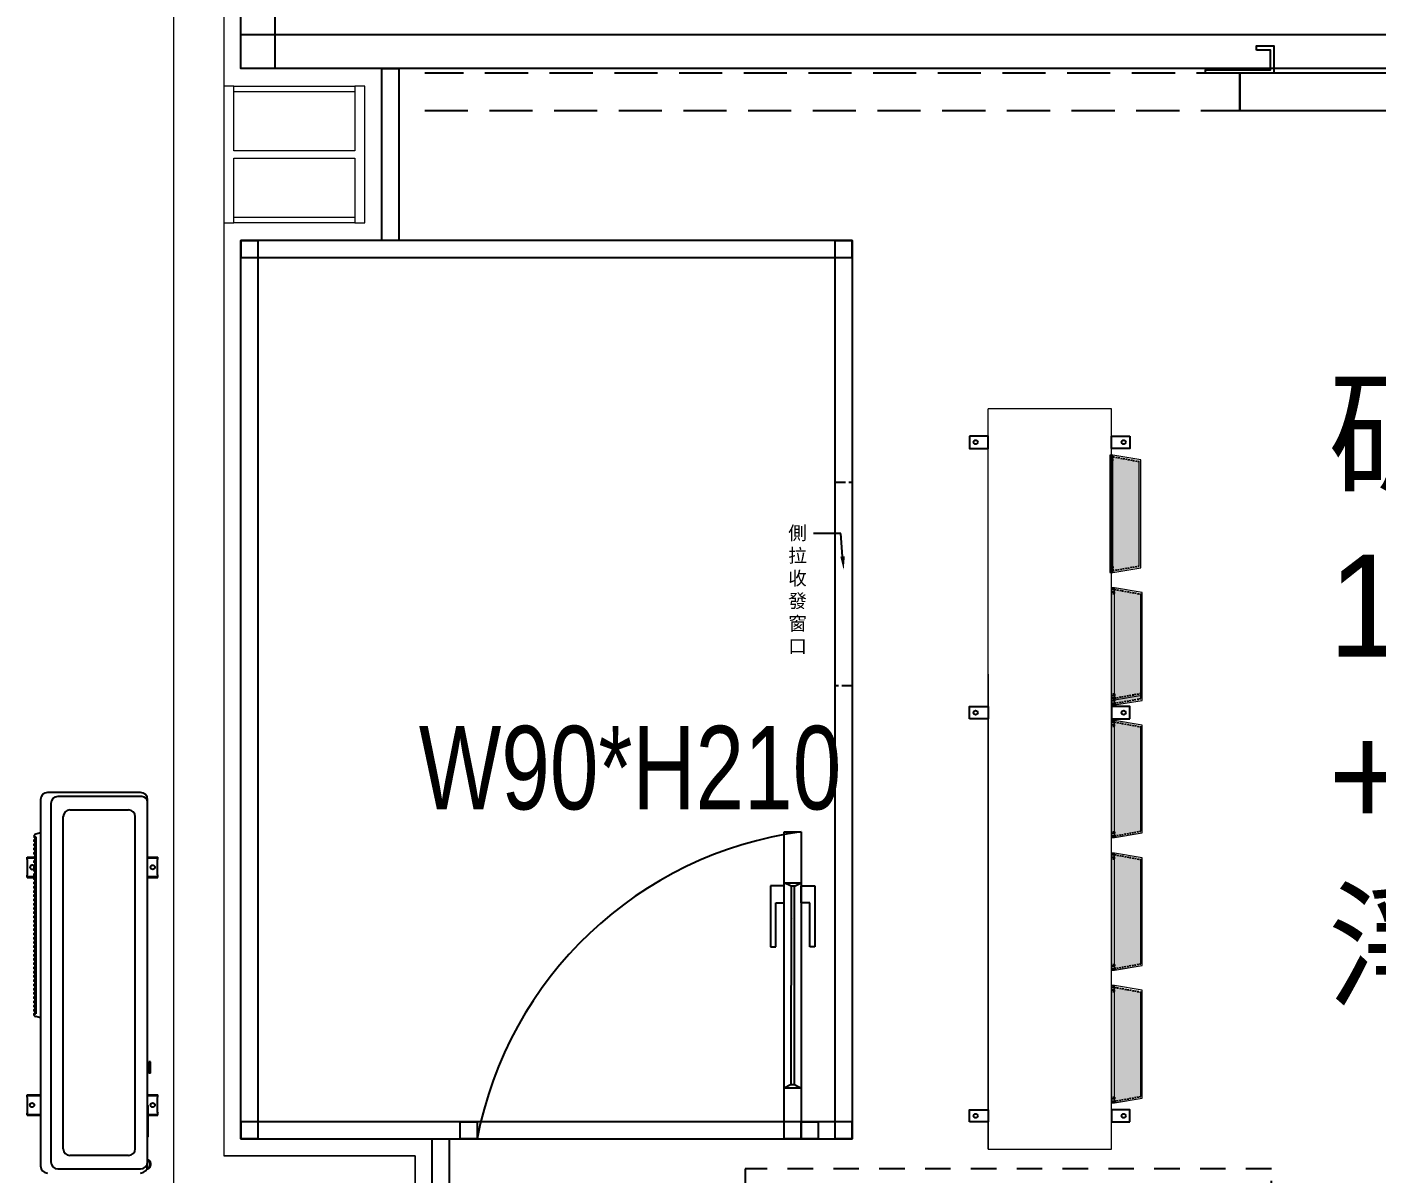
# Model space of a CAD drawing. Header units: millimetres. Extents: x -15161 to 10473752, y -72817 to 33960.
# Drawn here: x -1876.3 to -1478.8, y -37115.8 to -36778.3 of the extents above; entities that cross this region are included whole.
import ezdxf
from ezdxf import colors
from ezdxf.entities.mleader import LeaderData, LeaderLine
from ezdxf.math import Vec2, Vec3

# ---------------------------------------------------------------- set-up
doc = ezdxf.new("R2010")
doc.units = ezdxf.units.MM
for name, pattern in [('1', [4, 3, -1]), ('DASHED', [0.75, 0.5, -0.25]), ('HIDDEN', [9.525, 6.35, -3.175]), ('JIS_02_0.7', [1.35, 0.75, -0.6])]:
    doc.linetypes.add(name, pattern=pattern)
doc.layers.add('1', color=7, linetype='Continuous', lineweight=9)
doc.layers.add('添利-門', color=150, linetype='Continuous', lineweight=25)
doc.layers.add('HIDDEN', color=2, linetype='DASHED')
doc.layers.add('PDF_幾何圖形', color=7, linetype='Continuous')
doc.styles.add('MtXpl_', font='PMingLiU.ttf')
doc.styles.get("Standard").update_dxf_attribs({"font": 'arial.ttf'})

# ---------------------------------------------------------------- blocks, each defined once
blk = doc.blocks.new('建築底圖1140116')
at = {"layer": 'PDF_幾何圖形', "lineweight": 0}
blk.add_line((-1833.16, -22058.93), (-1833.16, -25652.78), dxfattribs=at)
for points in [[(-1833.16, -24779.72), (-1833.16, -24985.07), (-1818.34, -24985.07), (-1818.34, -25389.84), (-1762.03, -25389.84), (-1762.03, -25437.26), (-1762.03, -25389.84), (-1818.34, -25389.84)], [(-1833.16, -24985.07), (-1833.16, -25532.11), (-1768.38, -25532.11), (-1768.38, -25460.13), (-1762.03, -25460.13)]]:
    blk.add_lwpolyline(points, dxfattribs=at)
for points in [[(-1779.81, -25115.05), (-1776.85, -25115.05), (-1776.85, -25074.83), (-1779.81, -25074.83), (-1779.81, -25093.88), (-1815.38, -25093.88), (-1815.38, -25074.83), (-1818.34, -25074.83), (-1818.34, -25115.05), (-1815.38, -25115.05), (-1815.38, -25096), (-1779.81, -25096)], [(-1815.38, -25076.52), (-1815.38, -25074.83), (-1779.81, -25074.83), (-1779.81, -25076.52)], [(-1815.38, -25115.05), (-1815.38, -25113.36), (-1779.81, -25113.36), (-1779.81, -25115.05)]]:
    blk.add_lwpolyline(points, close=True, dxfattribs=at)
blk = doc.blocks.new('機組1140224')
h = blk.add_hatch(color=230)
h.dxf.hatch_style = 1
h.paths.add_polyline_path([(6809.88, -36906.28), (6802.16, -36904.87), (6802.16, -36906.1), (6802.16, -36938.46), (6809.88, -36937.06)])
h = blk.add_hatch(color=230)
h.dxf.hatch_style = 1
h.paths.add_polyline_path([(6810.34, -36945.33), (6802.62, -36943.93), (6802.62, -36945.16), (6802.62, -36977.52), (6810.34, -36976.12)])
h = blk.add_hatch(color=230)
h.dxf.hatch_style = 1
h.paths.add_polyline_path([(6810.34, -36984.39), (6802.62, -36982.99), (6802.62, -36984.22), (6802.62, -37016.58), (6810.34, -37015.18)])
h = blk.add_hatch(color=230)
h.dxf.hatch_style = 1
h.paths.add_polyline_path([(6810.34, -37023.45), (6802.62, -37022.05), (6802.62, -37023.27), (6802.62, -37055.64), (6810.34, -37054.24)])
h = blk.add_hatch(color=230)
h.dxf.hatch_style = 1
h.paths.add_polyline_path([(6810.34, -37062.51), (6802.62, -37061.1), (6802.62, -37062.33), (6802.62, -37094.7), (6810.34, -37093.29)])
h = blk.add_hatch(color=230)
h.dxf.hatch_style = 1
h.paths.add_polyline_path([(6810.34, -37062.51), (6802.62, -37061.1), (6802.62, -37062.33), (6802.62, -37094.7), (6810.34, -37093.29)])
at = {"layer": '1'}
h = blk.add_hatch(color=230, dxfattribs=at)
h.dxf.hatch_style = 1
h.paths.add_polyline_path([(6802.16, -36904.87), (6802.16, -36906.1), (6809.67, -36906.24)])
h = blk.add_hatch(color=230, dxfattribs=at)
h.dxf.hatch_style = 1
h.paths.add_polyline_path([(6802.16, -36938.46), (6802.16, -36937.24), (6809.67, -36937.1)])
h = blk.add_hatch(color=230, dxfattribs=at)
h.dxf.hatch_style = 1
h.paths.add_polyline_path([(6802.16, -36938.46), (6802.16, -36937.24), (6809.67, -36937.1)])
h = blk.add_hatch(color=230, dxfattribs=at)
h.dxf.hatch_style = 1
h.paths.add_polyline_path([(6802.62, -36943.93), (6802.62, -36945.16), (6810.12, -36945.29)])
h = blk.add_hatch(color=230, dxfattribs=at)
h.dxf.hatch_style = 1
h.paths.add_polyline_path([(6802.62, -36975.98), (6802.62, -36974.75), (6810.12, -36974.61)])
h = blk.add_hatch(color=230, dxfattribs=at)
h.dxf.hatch_style = 1
h.paths.add_polyline_path([(6802.62, -36975.98), (6802.62, -36974.75), (6810.12, -36974.61)])
h = blk.add_hatch(color=230, dxfattribs=at)
h.dxf.hatch_style = 1
h.paths.add_polyline_path([(6802.62, -36975.98), (6802.62, -36974.75), (6810.12, -36974.61)])
h = blk.add_hatch(color=230, dxfattribs=at)
h.dxf.hatch_style = 1
h.paths.add_polyline_path([(6802.62, -36975.98), (6802.62, -36974.75), (6810.12, -36974.61)])
h = blk.add_hatch(color=230, dxfattribs=at)
h.dxf.hatch_style = 1
h.paths.add_polyline_path([(6802.62, -36977.52), (6802.62, -36976.29), (6810.12, -36976.16)])
h = blk.add_hatch(color=230, dxfattribs=at)
h.dxf.hatch_style = 1
h.paths.add_polyline_path([(6802.62, -36977.52), (6802.62, -36976.29), (6810.12, -36976.16)])
h = blk.add_hatch(color=230, dxfattribs=at)
h.dxf.hatch_style = 1
h.paths.add_polyline_path([(6802.62, -36982.99), (6802.62, -36984.22), (6810.12, -36984.35)])
h = blk.add_hatch(color=230, dxfattribs=at)
h.dxf.hatch_style = 1
h.paths.add_polyline_path([(6802.62, -37016.58), (6802.62, -37015.35), (6810.12, -37015.22)])
h = blk.add_hatch(color=230, dxfattribs=at)
h.dxf.hatch_style = 1
h.paths.add_polyline_path([(6802.62, -37016.58), (6802.62, -37015.35), (6810.12, -37015.22)])
h = blk.add_hatch(color=230, dxfattribs=at)
h.dxf.hatch_style = 1
h.paths.add_polyline_path([(6802.62, -37022.05), (6802.62, -37023.27), (6810.12, -37023.41)])
h = blk.add_hatch(color=230, dxfattribs=at)
h.dxf.hatch_style = 1
h.paths.add_polyline_path([(6802.62, -37055.64), (6802.62, -37054.41), (6810.12, -37054.27)])
h = blk.add_hatch(color=230, dxfattribs=at)
h.dxf.hatch_style = 1
h.paths.add_polyline_path([(6802.62, -37055.64), (6802.62, -37054.41), (6810.12, -37054.27)])
h = blk.add_hatch(color=230, dxfattribs=at)
h.dxf.hatch_style = 1
h.paths.add_polyline_path([(6802.62, -37061.1), (6802.62, -37062.33), (6810.12, -37062.47)])
h = blk.add_hatch(color=230, dxfattribs=at)
h.dxf.hatch_style = 1
h.paths.add_polyline_path([(6802.62, -37061.1), (6802.62, -37062.33), (6810.12, -37062.47)])
h = blk.add_hatch(color=230, dxfattribs=at)
h.dxf.hatch_style = 1
h.paths.add_polyline_path([(6802.62, -37094.7), (6802.62, -37093.47), (6810.12, -37093.33)])
h = blk.add_hatch(color=230, dxfattribs=at)
h.dxf.hatch_style = 1
h.paths.add_polyline_path([(6802.62, -37094.7), (6802.62, -37093.47), (6810.12, -37093.33)])
h = blk.add_hatch(color=230, dxfattribs=at)
h.dxf.hatch_style = 1
h.paths.add_polyline_path([(6802.62, -37094.7), (6802.62, -37093.47), (6810.12, -37093.33)])
h = blk.add_hatch(color=230, dxfattribs=at)
h.dxf.hatch_style = 1
h.paths.add_polyline_path([(6802.62, -37094.7), (6802.62, -37093.47), (6810.12, -37093.33)])
at = {"color": 230}
for p, q in [((6810.35, -36914.69), (6810.34, -36914.69)), ((6810.35, -36928.65), (6810.34, -36928.65)), ((6810.8, -36953.75), (6810.79, -36953.75)), ((6810.8, -36967.7), (6810.79, -36967.7)), ((6810.8, -36992.81), (6810.79, -36992.81)), ((6486.4, -37005.84), (6486.4, -37113.73)), ((6515.83, -37003.76), (6488.48, -37003.76)), ((6516.23, -37004.96), (6491.48, -37004.96)), ((6517.91, -37113.73), (6517.91, -37005.84)), ((6489.4, -37007.04), (6489.4, -37112.53)), ((6512.31, -37008.92), (6495, -37008.92)), ((6810.8, -37006.76), (6810.79, -37006.76)), ((6493.06, -37108.71), (6493.06, -37010.86)), ((6514.26, -37108.71), (6514.26, -37010.86)), ((6484.9, -37017.74), (6484.45, -37017.76)), ((6484.47, -37016.81), (6485.04, -37016.8)), ((6484.75, -37016.81), (6484.75, -37017.69)), ((6484.9, -37016.81), (6484.9, -37017.74)), ((6484.9, -37017.74), (6484.9, -37017.76)), ((6484.9, -37017.76), (6485.04, -37017.76)), ((6486.4, -37015.59), (6484.97, -37016.02)), ((6485.04, -37016.8), (6485.04, -37068.94)), ((6484.4, -37017.81), (6484.4, -37018.02)), ((6484.4, -37019.06), (6484.4, -37019.27)), ((6484.4, -37020.31), (6484.4, -37020.52)), ((6484.4, -37021.56), (6484.4, -37021.77)), ((6484.9, -37018.09), (6484.45, -37018.07)), ((6484.9, -37018.99), (6484.45, -37019.01)), ((6484.9, -37019.34), (6484.45, -37019.32)), ((6484.9, -37020.24), (6484.45, -37020.26)), ((6484.9, -37020.59), (6484.45, -37020.57)), ((6484.9, -37021.49), (6484.45, -37021.51)), ((6484.75, -37018.13), (6484.75, -37018.95)), ((6484.75, -37019.38), (6484.75, -37020.2)), ((6484.75, -37020.63), (6484.75, -37021.45)), ((6484.9, -37018.06), (6485.04, -37018.06)), ((6484.9, -37018.06), (6484.9, -37018.09)), ((6484.9, -37018.09), (6484.9, -37018.99)), ((6484.9, -37018.99), (6484.9, -37019.01)), ((6484.9, -37019.01), (6485.04, -37019.01)), ((6484.9, -37019.31), (6484.9, -37019.34)), ((6484.9, -37019.31), (6485.04, -37019.31)), ((6484.9, -37019.34), (6484.9, -37020.24)), ((6484.9, -37020.24), (6484.9, -37020.26)), ((6484.9, -37020.26), (6485.04, -37020.26)), ((6484.9, -37020.56), (6484.9, -37020.59)), ((6484.9, -37020.56), (6485.04, -37020.56)), ((6484.9, -37020.59), (6484.9, -37021.49)), ((6484.9, -37021.49), (6484.9, -37021.51)), ((6484.9, -37021.51), (6485.04, -37021.51)), ((6482.4, -37023.39), (6482.4, -37022.77)), ((6482.4, -37022.77), (6484.42, -37022.77)), ((6482.4, -37023), (6484.4, -37023)), ((6482.5, -37023.57), (6482.4, -37023.39)), ((6482.5, -37027.97), (6482.5, -37023.57)), ((6484.4, -37022.81), (6484.4, -37023.02)), ((6484.4, -37024.06), (6484.4, -37024.27)), ((6484.4, -37025.31), (6484.4, -37025.52)), ((6484.9, -37021.84), (6484.45, -37021.82)), ((6484.9, -37022.74), (6484.45, -37022.76)), ((6484.9, -37023.09), (6484.45, -37023.07)), ((6484.9, -37023.99), (6484.45, -37024.01)), ((6484.9, -37024.34), (6484.45, -37024.32)), ((6484.9, -37025.24), (6484.45, -37025.26)), ((6484.9, -37025.59), (6484.45, -37025.57)), ((6484.75, -37021.88), (6484.75, -37022.7)), ((6484.75, -37023.13), (6484.75, -37023.95)), ((6484.75, -37024.38), (6484.75, -37025.2)), ((6484.75, -37025.63), (6484.75, -37026.45)), ((6484.9, -37021.81), (6484.9, -37021.84)), ((6484.9, -37021.81), (6485.04, -37021.81)), ((6484.9, -37021.84), (6484.9, -37022.74)), ((6484.9, -37022.74), (6484.9, -37022.76)), ((6484.9, -37022.76), (6485.04, -37022.76)), ((6484.9, -37023.06), (6484.9, -37023.09)), ((6484.9, -37023.06), (6485.04, -37023.06)), ((6484.9, -37023.09), (6484.9, -37023.99)), ((6484.9, -37023.99), (6484.9, -37024.01)), ((6484.9, -37024.01), (6485.04, -37024.01)), ((6484.9, -37024.31), (6484.9, -37024.34)), ((6484.9, -37024.31), (6485.04, -37024.31)), ((6484.9, -37024.34), (6484.9, -37025.24)), ((6484.9, -37025.24), (6484.9, -37025.27)), ((6484.9, -37025.27), (6485.04, -37025.27)), ((6484.9, -37025.57), (6484.9, -37025.59)), ((6484.9, -37025.57), (6485.04, -37025.57)), ((6484.9, -37025.59), (6484.9, -37026.49)), ((6517.91, -37022.77), (6520.92, -37022.77)), ((6517.91, -37023), (6520.92, -37023)), ((6520.82, -37023.57), (6520.92, -37023.39)), ((6520.82, -37027.97), (6520.82, -37023.57)), ((6520.92, -37023.39), (6520.92, -37022.77)), ((6482.5, -37027.97), (6482.4, -37028.14)), ((6482.4, -37028.77), (6482.4, -37028.14)), ((6482.4, -37028.54), (6484.75, -37028.54)), ((6482.4, -37028.77), (6484.75, -37028.77)), ((6484.4, -37026.56), (6484.4, -37026.77)), ((6484.4, -37027.81), (6484.4, -37028.02)), ((6484.4, -37029.06), (6484.4, -37029.27)), ((6484.9, -37026.49), (6484.45, -37026.51)), ((6484.9, -37026.84), (6484.45, -37026.82)), ((6484.9, -37027.74), (6484.45, -37027.76)), ((6484.9, -37028.09), (6484.45, -37028.07)), ((6484.9, -37028.99), (6484.45, -37029.01)), ((6484.9, -37029.34), (6484.45, -37029.32)), ((6484.75, -37026.88), (6484.75, -37027.7)), ((6484.75, -37028.13), (6484.75, -37028.95)), ((6484.75, -37029.38), (6484.75, -37030.2)), ((6484.9, -37026.49), (6484.9, -37026.52)), ((6484.9, -37026.52), (6485.04, -37026.52)), ((6484.9, -37026.82), (6484.9, -37026.84)), ((6484.9, -37026.82), (6485.04, -37026.82)), ((6484.9, -37026.84), (6484.9, -37027.74)), ((6484.9, -37027.74), (6484.9, -37027.77)), ((6484.9, -37027.77), (6485.04, -37027.77)), ((6484.9, -37028.07), (6484.9, -37028.09)), ((6484.9, -37028.07), (6485.04, -37028.07)), ((6484.9, -37028.09), (6484.9, -37028.99)), ((6484.9, -37028.99), (6484.9, -37029.02)), ((6484.9, -37029.02), (6485.04, -37029.02)), ((6484.9, -37029.32), (6485.04, -37029.32)), ((6484.9, -37029.32), (6484.9, -37029.34)), ((6484.9, -37029.34), (6484.9, -37030.24)), ((6517.91, -37028.54), (6520.92, -37028.54)), ((6517.91, -37028.77), (6520.92, -37028.77)), ((6520.82, -37027.97), (6520.92, -37028.14)), ((6520.92, -37028.77), (6520.92, -37028.14)), ((6484.4, -37030.31), (6484.4, -37030.52)), ((6484.4, -37031.56), (6484.4, -37031.78)), ((6484.4, -37032.81), (6484.4, -37033.03)), ((6484.9, -37030.24), (6484.45, -37030.26)), ((6484.9, -37030.59), (6484.45, -37030.57)), ((6484.9, -37031.49), (6484.45, -37031.51)), ((6484.9, -37031.84), (6484.45, -37031.83)), ((6484.9, -37032.74), (6484.45, -37032.76)), ((6484.9, -37033.09), (6484.45, -37033.08)), ((6484.75, -37030.63), (6484.75, -37031.45)), ((6484.75, -37031.89), (6484.75, -37032.7)), ((6484.75, -37033.14), (6484.75, -37033.95)), ((6484.9, -37030.24), (6484.9, -37030.27)), ((6484.9, -37030.27), (6485.04, -37030.27)), ((6484.9, -37030.57), (6485.04, -37030.57)), ((6484.9, -37030.57), (6484.9, -37030.59)), ((6484.9, -37030.59), (6484.9, -37031.49)), ((6484.9, -37031.49), (6484.9, -37031.52)), ((6484.9, -37031.52), (6485.04, -37031.52)), ((6484.9, -37031.82), (6485.04, -37031.82)), ((6484.9, -37031.82), (6484.9, -37031.84)), ((6484.9, -37031.84), (6484.9, -37032.74)), ((6484.9, -37032.74), (6484.9, -37032.77)), ((6484.9, -37032.77), (6485.04, -37032.77)), ((6484.9, -37033.07), (6485.04, -37033.07)), ((6484.9, -37033.07), (6484.9, -37033.09)), ((6484.9, -37033.09), (6484.9, -37033.99)), ((6810.8, -37031.86), (6810.79, -37031.86)), ((6484.4, -37034.06), (6484.4, -37034.28)), ((6484.4, -37035.31), (6484.4, -37035.53)), ((6484.4, -37036.56), (6484.4, -37036.78)), ((6484.9, -37033.99), (6484.45, -37034.01)), ((6484.9, -37034.34), (6484.45, -37034.33)), ((6484.9, -37035.25), (6484.45, -37035.26)), ((6484.9, -37035.6), (6484.45, -37035.58)), ((6484.9, -37036.5), (6484.45, -37036.51)), ((6484.9, -37036.85), (6484.45, -37036.83)), ((6484.75, -37034.39), (6484.75, -37035.2)), ((6484.75, -37035.64), (6484.75, -37036.45)), ((6484.75, -37036.89), (6484.75, -37037.7)), ((6484.9, -37033.99), (6484.9, -37034.02)), ((6484.9, -37034.02), (6485.04, -37034.02)), ((6484.9, -37034.32), (6484.9, -37034.34)), ((6484.9, -37034.32), (6485.04, -37034.32)), ((6484.9, -37034.34), (6484.9, -37035.25)), ((6484.9, -37035.25), (6484.9, -37035.27)), ((6484.9, -37035.27), (6485.04, -37035.27)), ((6484.9, -37035.57), (6485.04, -37035.57)), ((6484.9, -37035.57), (6484.9, -37035.6)), ((6484.9, -37035.6), (6484.9, -37036.5)), ((6484.9, -37036.5), (6484.9, -37036.52)), ((6484.9, -37036.52), (6485.04, -37036.52)), ((6484.9, -37036.82), (6484.9, -37036.85)), ((6484.9, -37036.82), (6485.04, -37036.82)), ((6484.9, -37036.85), (6484.9, -37037.75)), ((6484.4, -37037.81), (6484.4, -37038.03)), ((6484.4, -37039.06), (6484.4, -37039.28)), ((6484.4, -37040.32), (6484.4, -37040.53)), ((6484.4, -37041.57), (6484.4, -37041.78)), ((6484.9, -37037.75), (6484.45, -37037.76)), ((6484.9, -37038.1), (6484.45, -37038.08)), ((6484.9, -37039), (6484.45, -37039.01)), ((6484.9, -37039.35), (6484.45, -37039.33)), ((6484.9, -37040.25), (6484.45, -37040.27)), ((6484.9, -37040.6), (6484.45, -37040.58)), ((6484.9, -37041.5), (6484.45, -37041.52)), ((6484.75, -37038.14), (6484.75, -37038.95)), ((6484.75, -37039.39), (6484.75, -37040.21)), ((6484.75, -37040.64), (6484.75, -37041.46)), ((6484.9, -37037.75), (6484.9, -37037.77)), ((6484.9, -37037.77), (6485.04, -37037.77)), ((6484.9, -37038.07), (6485.04, -37038.07)), ((6484.9, -37038.07), (6484.9, -37038.1)), ((6484.9, -37038.1), (6484.9, -37039)), ((6484.9, -37039), (6484.9, -37039.02)), ((6484.9, -37039.02), (6485.04, -37039.02)), ((6484.9, -37039.32), (6485.04, -37039.32)), ((6484.9, -37039.32), (6484.9, -37039.35)), ((6484.9, -37039.35), (6484.9, -37040.25)), ((6484.9, -37040.25), (6484.9, -37040.27)), ((6484.9, -37040.27), (6485.04, -37040.27)), ((6484.9, -37040.57), (6485.04, -37040.57)), ((6484.9, -37040.57), (6484.9, -37040.6)), ((6484.9, -37040.6), (6484.9, -37041.5)), ((6484.9, -37041.5), (6484.9, -37041.52)), ((6484.9, -37041.52), (6485.04, -37041.52)), ((6484.4, -37042.82), (6484.4, -37043.03)), ((6484.4, -37044.07), (6484.4, -37044.28)), ((6484.4, -37045.32), (6484.4, -37045.53)), ((6484.9, -37041.85), (6484.45, -37041.83)), ((6484.9, -37042.75), (6484.45, -37042.77)), ((6484.9, -37043.1), (6484.45, -37043.08)), ((6484.9, -37044), (6484.45, -37044.02)), ((6484.9, -37044.35), (6484.45, -37044.33)), ((6484.9, -37045.25), (6484.45, -37045.27)), ((6484.9, -37045.6), (6484.45, -37045.58)), ((6484.75, -37041.89), (6484.75, -37042.71)), ((6484.75, -37043.14), (6484.75, -37043.96)), ((6484.75, -37044.39), (6484.75, -37045.21)), ((6484.9, -37041.82), (6485.04, -37041.82)), ((6484.9, -37041.82), (6484.9, -37041.85)), ((6484.9, -37041.85), (6484.9, -37042.75)), ((6484.9, -37042.75), (6484.9, -37042.77)), ((6484.9, -37042.77), (6485.04, -37042.77)), ((6484.9, -37043.07), (6485.04, -37043.07)), ((6484.9, -37043.07), (6484.9, -37043.1)), ((6484.9, -37043.1), (6484.9, -37044)), ((6484.9, -37044), (6484.9, -37044.02)), ((6484.9, -37044.02), (6485.04, -37044.02)), ((6484.9, -37044.32), (6485.04, -37044.32)), ((6484.9, -37044.32), (6484.9, -37044.35)), ((6484.9, -37044.35), (6484.9, -37045.25)), ((6484.9, -37045.25), (6484.9, -37045.27)), ((6484.9, -37045.27), (6485.04, -37045.27)), ((6484.9, -37045.57), (6485.04, -37045.57)), ((6484.9, -37045.57), (6484.9, -37045.6)), ((6484.9, -37045.6), (6484.9, -37046.5)), ((6484.4, -37046.57), (6484.4, -37046.78)), ((6484.4, -37047.82), (6484.4, -37048.03)), ((6484.4, -37049.07), (6484.4, -37049.28)), ((6484.9, -37046.5), (6484.45, -37046.52)), ((6484.9, -37046.85), (6484.45, -37046.83)), ((6484.9, -37047.75), (6484.45, -37047.77)), ((6484.9, -37048.1), (6484.45, -37048.08)), ((6484.9, -37049), (6484.45, -37049.02)), ((6484.9, -37049.35), (6484.45, -37049.33)), ((6484.75, -37045.64), (6484.75, -37046.46)), ((6484.75, -37046.89), (6484.75, -37047.71)), ((6484.75, -37048.14), (6484.75, -37048.96)), ((6484.75, -37049.39), (6484.75, -37050.21)), ((6484.9, -37046.5), (6484.9, -37046.53)), ((6484.9, -37046.53), (6485.04, -37046.53)), ((6484.9, -37046.83), (6485.04, -37046.83)), ((6484.9, -37046.83), (6484.9, -37046.85)), ((6484.9, -37046.85), (6484.9, -37047.75)), ((6484.9, -37047.75), (6484.9, -37047.78)), ((6484.9, -37047.78), (6485.04, -37047.78)), ((6484.9, -37048.08), (6485.04, -37048.08)), ((6484.9, -37048.08), (6484.9, -37048.1)), ((6484.9, -37048.1), (6484.9, -37049)), ((6484.9, -37049), (6484.9, -37049.03)), ((6484.9, -37049.03), (6485.04, -37049.03)), ((6484.9, -37049.33), (6485.04, -37049.33)), ((6484.9, -37049.33), (6484.9, -37049.35)), ((6484.9, -37049.35), (6484.9, -37050.25)), ((6810.8, -37045.82), (6810.79, -37045.82)), ((6484.4, -37050.32), (6484.4, -37050.53)), ((6484.4, -37051.57), (6484.4, -37051.78)), ((6484.4, -37052.82), (6484.4, -37053.04)), ((6484.9, -37050.25), (6484.45, -37050.27)), ((6484.9, -37050.6), (6484.45, -37050.58)), ((6484.9, -37051.5), (6484.45, -37051.52)), ((6484.9, -37051.85), (6484.45, -37051.83)), ((6484.9, -37052.75), (6484.45, -37052.77)), ((6484.9, -37053.1), (6484.45, -37053.09)), ((6484.75, -37050.64), (6484.75, -37051.46)), ((6484.75, -37051.89), (6484.75, -37052.71)), ((6484.75, -37053.15), (6484.75, -37053.96)), ((6484.9, -37050.25), (6484.9, -37050.28)), ((6484.9, -37050.28), (6485.04, -37050.28)), ((6484.9, -37050.58), (6485.04, -37050.58)), ((6484.9, -37050.58), (6484.9, -37050.6)), ((6484.9, -37050.6), (6484.9, -37051.5)), ((6484.9, -37051.5), (6484.9, -37051.53)), ((6484.9, -37051.53), (6485.04, -37051.53)), ((6484.9, -37051.83), (6485.04, -37051.83)), ((6484.9, -37051.83), (6484.9, -37051.85)), ((6484.9, -37051.85), (6484.9, -37052.75)), ((6484.9, -37052.75), (6484.9, -37052.78)), ((6484.9, -37052.78), (6485.04, -37052.78)), ((6484.9, -37053.08), (6485.04, -37053.08)), ((6484.9, -37053.08), (6484.9, -37053.1)), ((6484.9, -37053.1), (6484.9, -37054)), ((6484.4, -37054.07), (6484.4, -37054.29)), ((6484.4, -37055.32), (6484.4, -37055.54)), ((6484.4, -37056.57), (6484.4, -37056.79)), ((6484.9, -37054), (6484.45, -37054.02)), ((6484.9, -37054.35), (6484.45, -37054.34)), ((6484.9, -37055.25), (6484.45, -37055.27)), ((6484.9, -37055.6), (6484.45, -37055.59)), ((6484.9, -37056.5), (6484.45, -37056.52)), ((6484.9, -37056.86), (6484.45, -37056.84)), ((6484.75, -37054.4), (6484.75, -37055.21)), ((6484.75, -37055.65), (6484.75, -37056.46)), ((6484.75, -37056.9), (6484.75, -37057.71)), ((6484.9, -37054), (6484.9, -37054.03)), ((6484.9, -37054.03), (6485.04, -37054.03)), ((6484.9, -37054.33), (6485.04, -37054.33)), ((6484.9, -37054.33), (6484.9, -37054.35)), ((6484.9, -37054.35), (6484.9, -37055.25)), ((6484.9, -37055.25), (6484.9, -37055.28)), ((6484.9, -37055.28), (6485.04, -37055.28)), ((6484.9, -37055.58), (6485.04, -37055.58)), ((6484.9, -37055.58), (6484.9, -37055.6)), ((6484.9, -37055.6), (6484.9, -37056.5)), ((6484.9, -37056.5), (6484.9, -37056.53)), ((6484.9, -37056.53), (6485.04, -37056.53)), ((6484.9, -37056.83), (6485.04, -37056.83)), ((6484.9, -37056.83), (6484.9, -37056.86)), ((6484.9, -37056.86), (6484.9, -37057.76)), ((6484.4, -37057.82), (6484.4, -37058.04)), ((6484.4, -37059.07), (6484.4, -37059.29)), ((6484.4, -37060.32), (6484.4, -37060.54)), ((6484.9, -37057.76), (6484.45, -37057.77)), ((6484.9, -37058.11), (6484.45, -37058.09)), ((6484.9, -37059.01), (6484.45, -37059.02)), ((6484.9, -37059.36), (6484.45, -37059.34)), ((6484.9, -37060.26), (6484.45, -37060.27)), ((6484.9, -37060.61), (6484.45, -37060.59)), ((6484.75, -37058.15), (6484.75, -37058.96)), ((6484.75, -37059.4), (6484.75, -37060.21)), ((6484.75, -37060.65), (6484.75, -37061.47)), ((6484.9, -37057.76), (6484.9, -37057.78)), ((6484.9, -37057.78), (6485.04, -37057.78)), ((6484.9, -37058.08), (6485.04, -37058.08)), ((6484.9, -37058.08), (6484.9, -37058.11)), ((6484.9, -37058.11), (6484.9, -37059.01)), ((6484.9, -37059.01), (6484.9, -37059.03)), ((6484.9, -37059.03), (6485.04, -37059.03)), ((6484.9, -37059.33), (6485.04, -37059.33)), ((6484.9, -37059.33), (6484.9, -37059.36)), ((6484.9, -37059.36), (6484.9, -37060.26)), ((6484.9, -37060.26), (6484.9, -37060.28)), ((6484.9, -37060.28), (6485.04, -37060.28)), ((6484.9, -37060.58), (6485.04, -37060.58)), ((6484.9, -37060.58), (6484.9, -37060.61)), ((6484.9, -37060.61), (6484.9, -37061.51)), ((6484.4, -37061.58), (6484.4, -37061.79)), ((6484.4, -37062.83), (6484.4, -37063.04)), ((6484.4, -37064.08), (6484.4, -37064.29)), ((6484.4, -37065.33), (6484.4, -37065.54)), ((6484.9, -37061.51), (6484.45, -37061.53)), ((6484.9, -37061.86), (6484.45, -37061.84)), ((6484.9, -37062.76), (6484.45, -37062.78)), ((6484.9, -37063.11), (6484.45, -37063.09)), ((6484.9, -37064.01), (6484.45, -37064.03)), ((6484.9, -37064.36), (6484.45, -37064.34)), ((6484.9, -37065.26), (6484.45, -37065.28)), ((6484.75, -37061.9), (6484.75, -37062.72)), ((6484.75, -37063.15), (6484.75, -37063.97)), ((6484.75, -37064.4), (6484.75, -37065.22)), ((6484.9, -37061.51), (6484.9, -37061.53)), ((6484.9, -37061.53), (6485.04, -37061.53)), ((6484.9, -37061.83), (6485.04, -37061.83)), ((6484.9, -37061.83), (6484.9, -37061.86)), ((6484.9, -37061.86), (6484.9, -37062.76)), ((6484.9, -37062.76), (6484.9, -37062.78)), ((6484.9, -37062.78), (6485.04, -37062.78)), ((6484.9, -37063.08), (6485.04, -37063.08)), ((6484.9, -37063.08), (6484.9, -37063.11)), ((6484.9, -37063.11), (6484.9, -37064.01)), ((6484.9, -37064.01), (6484.9, -37064.03)), ((6484.9, -37064.03), (6485.04, -37064.03)), ((6484.9, -37064.33), (6485.04, -37064.33)), ((6484.9, -37064.33), (6484.9, -37064.36)), ((6484.9, -37064.36), (6484.9, -37065.26)), ((6484.9, -37065.26), (6484.9, -37065.28)), ((6484.9, -37065.28), (6485.04, -37065.28)), ((6484.4, -37066.58), (6484.4, -37066.79)), ((6484.4, -37067.83), (6484.4, -37068.04)), ((6484.4, -37068.97), (6484.4, -37068.96)), ((6484.9, -37065.61), (6484.45, -37065.59)), ((6484.9, -37066.51), (6484.45, -37066.53)), ((6484.9, -37066.86), (6484.45, -37066.84)), ((6484.9, -37067.76), (6484.45, -37067.78)), ((6484.9, -37068.11), (6484.45, -37068.09)), ((6484.9, -37068.91), (6484.45, -37068.91)), ((6484.75, -37065.65), (6484.75, -37066.47)), ((6484.75, -37066.9), (6484.75, -37067.72)), ((6484.75, -37068.15), (6484.75, -37068.86)), ((6484.9, -37065.58), (6485.04, -37065.58)), ((6484.9, -37065.58), (6484.9, -37065.61)), ((6484.9, -37065.61), (6484.9, -37066.51)), ((6484.9, -37066.51), (6484.9, -37066.53)), ((6484.9, -37066.53), (6485.04, -37066.53)), ((6484.9, -37066.83), (6485.04, -37066.83)), ((6484.9, -37066.83), (6484.9, -37066.86)), ((6484.9, -37066.86), (6484.9, -37067.76)), ((6484.9, -37067.76), (6484.9, -37067.79)), ((6484.9, -37067.79), (6485.04, -37067.79)), ((6484.9, -37068.09), (6485.04, -37068.09)), ((6484.9, -37068.09), (6484.9, -37068.11)), ((6484.9, -37068.11), (6484.9, -37068.94)), ((6484.9, -37068.94), (6484.9, -37068.91)), ((6484.9, -37068.94), (6485.04, -37068.94)), ((6486.4, -37070.16), (6484.97, -37069.73)), ((6810.8, -37070.92), (6810.79, -37070.92)), ((6810.8, -37070.92), (6810.79, -37070.92)), ((6517.91, -37083.34), (6518.23, -37083.34)), ((6518.73, -37083.04), (6518.23, -37083.04)), ((6518.23, -37086.45), (6518.23, -37083.04)), ((6518.73, -37086.45), (6518.73, -37083.04)), ((6810.8, -37084.88), (6810.79, -37084.88)), ((6810.8, -37084.88), (6810.79, -37084.88)), ((6517.91, -37086.15), (6518.23, -37086.15)), ((6518.73, -37086.45), (6518.23, -37086.45)), ((6482.4, -37092.8), (6486.4, -37092.8)), ((6482.4, -37093.43), (6482.4, -37092.8)), ((6482.4, -37093.03), (6486.4, -37093.03)), ((6517.91, -37092.8), (6520.92, -37092.8)), ((6517.91, -37093.03), (6520.92, -37093.03)), ((6520.92, -37093.43), (6520.92, -37092.8)), ((6482.5, -37093.6), (6482.4, -37093.43)), ((6482.5, -37098), (6482.5, -37093.6)), ((6517.91, -37095.96), (6518.01, -37095.96)), ((6518.11, -37104.96), (6518.11, -37096.06)), ((6520.82, -37093.6), (6520.92, -37093.43)), ((6520.82, -37098), (6520.82, -37093.6)), ((6482.5, -37098), (6482.4, -37098.17)), ((6482.4, -37098.8), (6482.4, -37098.17)), ((6482.4, -37098.57), (6486.4, -37098.57)), ((6482.4, -37098.8), (6486.4, -37098.8)), ((6518.11, -37098.57), (6520.92, -37098.57)), ((6518.11, -37098.8), (6520.92, -37098.8)), ((6520.82, -37098), (6520.92, -37098.17)), ((6520.92, -37098.8), (6520.92, -37098.17)), ((6518.01, -37105.06), (6517.91, -37105.06)), ((6512.31, -37110.65), (6495, -37110.65)), ((6518.27, -37112.09), (6517.91, -37111.89)), ((6491.48, -37114.61), (6515.83, -37114.61)), ((6518.27, -37114.47), (6517.67, -37114.79))]:
    blk.add_line(p, q, dxfattribs=at)
for points in [[(6759.93, -36898.78), (6759.93, -36902.41), (6765.38, -36902.41), (6765.38, -36898.78)], [(6807.16, -36898.78), (6807.16, -36902.41), (6801.71, -36902.41), (6801.71, -36898.78)], [(6759.93, -36982.07), (6759.93, -36978.44), (6765.38, -36978.44), (6765.38, -36982.07)], [(6807.16, -36982.07), (6807.16, -36978.44), (6801.71, -36978.44), (6801.71, -36982.07)], [(6759.93, -37100.79), (6759.93, -37097.16), (6765.38, -37097.16), (6765.38, -37100.79)], [(6807.16, -37100.79), (6807.16, -37097.16), (6801.71, -37097.16), (6801.71, -37100.79)]]:
    blk.add_lwpolyline(points, close=True, dxfattribs=at)
for centre, radius in [((6761.74, -36900.59), 0.604), ((6805.34, -36900.59), 0.604), ((6761.74, -36980.26), 0.604), ((6805.34, -36980.26), 0.604), ((6519.42, -37025.77), 0.625), ((6483.9, -37095.8), 0.625), ((6519.42, -37095.8), 0.625), ((6761.74, -37098.97), 0.604), ((6805.34, -37098.97), 0.604)]:
    blk.add_circle(centre, radius, dxfattribs=at)
for centre, radius, start, end in [((6488.48, -37005.84), 2.08, 90, 180), ((6491.48, -37007.04), 2.08, 90, 180), ((6515.83, -37005.84), 2.08, 0, 90), ((6516.23, -37006.64), 1.68, 0, 90), ((6495, -37010.86), 1.95, 90, 180), ((6512.31, -37010.86), 1.95, 0, 90), ((6485.2, -37016.78), 0.8, 106.7, 178.7317), ((6484.45, -37016.77), 0.05, 174.9251, 293.4811), ((6484.45, -37017.81), 0.05, 92.2906, 180), ((6484.7, -37017.69), 0.05, 272.2906, 0), ((6484.45, -37018.02), 0.05, 180, 267.7094), ((6484.45, -37019.06), 0.05, 92.2906, 180), ((6484.45, -37019.27), 0.05, 180, 267.7094), ((6484.45, -37020.31), 0.05, 92.2906, 180), ((6484.45, -37020.52), 0.05, 180, 267.7094), ((6484.45, -37021.56), 0.05, 92.2906, 180), ((6484.7, -37018.13), 0.05, 0, 87.7094), ((6484.7, -37019.38), 0.05, 0, 87.7094), ((6484.7, -37020.2), 0.05, 272.2906, 0), ((6484.7, -37020.63), 0.05, 0, 87.7094), ((6484.7, -37021.45), 0.05, 272.2906, 0), ((6483.9, -37025.77), 0.625, 36.8699, 18.0086), ((6484.45, -37021.77), 0.05, 180, 267.7094), ((6484.45, -37022.81), 0.05, 92.2906, 180), ((6484.45, -37023.02), 0.05, 180, 267.7094), ((6484.45, -37024.06), 0.05, 92.2906, 180), ((6484.45, -37024.27), 0.05, 180, 267.7094), ((6484.45, -37025.31), 0.05, 92.2906, 180), ((6484.45, -37025.52), 0.05, 180, 267.7094), ((6484.7, -37021.88), 0.05, 0, 87.7094), ((6484.7, -37022.7), 0.05, 272.2906, 0), ((6484.7, -37023.13), 0.05, 0, 87.7094), ((6484.7, -37023.95), 0.05, 272.2906, 0), ((6484.7, -37024.38), 0.05, 0, 87.7094), ((6484.7, -37025.2), 0.05, 272.2906, 0), ((6484.7, -37025.63), 0.05, 0, 87.7094), ((6484.45, -37026.56), 0.05, 92.2906, 180), ((6484.45, -37026.77), 0.05, 180, 267.7094), ((6484.45, -37027.81), 0.05, 92.2906, 180), ((6484.45, -37028.02), 0.05, 180, 267.7094), ((6484.45, -37029.06), 0.05, 92.2906, 180), ((6484.45, -37029.27), 0.05, 180, 267.7094), ((6484.7, -37026.45), 0.05, 272.2906, 0), ((6484.7, -37026.88), 0.05, 0, 87.7094), ((6484.7, -37027.7), 0.05, 272.2906, 0), ((6484.7, -37028.13), 0.05, 0, 87.7094), ((6484.7, -37029.38), 0.05, 0, 87.7094), ((6484.45, -37030.31), 0.05, 92.2906, 180), ((6484.45, -37030.52), 0.05, 180, 267.7094), ((6484.45, -37031.56), 0.05, 92.2906, 180), ((6484.45, -37031.78), 0.05, 180, 267.7094), ((6484.45, -37032.81), 0.05, 92.2906, 180), ((6484.45, -37033.03), 0.05, 180, 267.7094), ((6484.7, -37030.2), 0.05, 272.2906, 0), ((6484.7, -37030.63), 0.05, 0, 87.7094), ((6484.7, -37031.45), 0.05, 272.2906, 0), ((6484.7, -37031.89), 0.05, 0, 87.7094), ((6484.7, -37032.7), 0.05, 272.2906, 0), ((6484.7, -37033.14), 0.05, 0, 87.7094), ((6484.45, -37034.06), 0.05, 92.2906, 180), ((6484.45, -37034.28), 0.05, 180, 267.7094), ((6484.45, -37035.31), 0.05, 92.2906, 180), ((6484.45, -37035.53), 0.05, 180, 267.7094), ((6484.45, -37036.56), 0.05, 92.2906, 180), ((6484.45, -37036.78), 0.05, 180, 267.7094), ((6484.7, -37033.95), 0.05, 272.2906, 0), ((6484.7, -37034.39), 0.05, 0, 87.7094), ((6484.7, -37035.2), 0.05, 272.2906, 0), ((6484.7, -37035.64), 0.05, 0, 87.7094), ((6484.7, -37036.45), 0.05, 272.2906, 0), ((6484.7, -37036.89), 0.05, 0, 87.7094), ((6484.45, -37037.81), 0.05, 92.2906, 180), ((6484.45, -37038.03), 0.05, 180, 267.7094), ((6484.45, -37039.06), 0.05, 92.2906, 180), ((6484.45, -37039.28), 0.05, 180, 267.7094), ((6484.45, -37040.32), 0.05, 92.2906, 180), ((6484.45, -37040.53), 0.05, 180, 267.7094), ((6484.45, -37041.57), 0.05, 92.2906, 180), ((6484.7, -37037.7), 0.05, 272.2906, 0), ((6484.7, -37038.14), 0.05, 0, 87.7094), ((6484.7, -37038.95), 0.05, 272.2906, 0), ((6484.7, -37039.39), 0.05, 0, 87.7094), ((6484.7, -37040.21), 0.05, 272.2906, 0), ((6484.7, -37040.64), 0.05, 0, 87.7094), ((6484.7, -37041.46), 0.05, 272.2906, 0), ((6484.45, -37041.78), 0.05, 180, 267.7094), ((6484.45, -37042.82), 0.05, 92.2906, 180), ((6484.45, -37043.03), 0.05, 180, 267.7094), ((6484.45, -37044.07), 0.05, 92.2906, 180), ((6484.45, -37044.28), 0.05, 180, 267.7094), ((6484.45, -37045.32), 0.05, 92.2906, 180), ((6484.45, -37045.53), 0.05, 180, 267.7094), ((6484.7, -37041.89), 0.05, 0, 87.7094), ((6484.7, -37042.71), 0.05, 272.2906, 0), ((6484.7, -37043.14), 0.05, 0, 87.7094), ((6484.7, -37043.96), 0.05, 272.2906, 0), ((6484.7, -37044.39), 0.05, 0, 87.7094), ((6484.7, -37045.21), 0.05, 272.2906, 0), ((6484.7, -37045.64), 0.05, 0, 87.7094), ((6484.45, -37046.57), 0.05, 92.2906, 180), ((6484.45, -37046.78), 0.05, 180, 267.7094), ((6484.45, -37047.82), 0.05, 92.2906, 180), ((6484.45, -37048.03), 0.05, 180, 267.7094), ((6484.45, -37049.07), 0.05, 92.2906, 180), ((6484.45, -37049.28), 0.05, 180, 267.7094), ((6484.7, -37046.46), 0.05, 272.2906, 0), ((6484.7, -37046.89), 0.05, 0, 87.7094), ((6484.7, -37047.71), 0.05, 272.2906, 0), ((6484.7, -37048.14), 0.05, 0, 87.7094), ((6484.7, -37048.96), 0.05, 272.2906, 0), ((6484.7, -37049.39), 0.05, 0, 87.7094), ((6484.45, -37050.32), 0.05, 92.2906, 180), ((6484.45, -37050.53), 0.05, 180, 267.7094), ((6484.45, -37051.57), 0.05, 92.2906, 180), ((6484.45, -37051.78), 0.05, 180, 267.7094), ((6484.45, -37052.82), 0.05, 92.2906, 180), ((6484.45, -37053.04), 0.05, 180, 267.7094), ((6484.7, -37050.21), 0.05, 272.2906, 0), ((6484.7, -37050.64), 0.05, 0, 87.7094), ((6484.7, -37051.46), 0.05, 272.2906, 0), ((6484.7, -37051.89), 0.05, 0, 87.7094), ((6484.7, -37052.71), 0.05, 272.2906, 0), ((6484.7, -37053.15), 0.05, 0, 87.7094), ((6484.45, -37054.07), 0.05, 92.2906, 180), ((6484.45, -37054.29), 0.05, 180, 267.7094), ((6484.45, -37055.32), 0.05, 92.2906, 180), ((6484.45, -37055.54), 0.05, 180, 267.7094), ((6484.45, -37056.57), 0.05, 92.2906, 180), ((6484.45, -37056.79), 0.05, 180, 267.7094), ((6484.7, -37053.96), 0.05, 272.2906, 0), ((6484.7, -37054.4), 0.05, 0, 87.7094), ((6484.7, -37055.21), 0.05, 272.2906, 0), ((6484.7, -37055.65), 0.05, 0, 87.7094), ((6484.7, -37056.46), 0.05, 272.2906, 0), ((6484.7, -37056.9), 0.05, 0, 87.7094), ((6484.45, -37057.82), 0.05, 92.2906, 180), ((6484.45, -37058.04), 0.05, 180, 267.7094), ((6484.45, -37059.07), 0.05, 92.2906, 180), ((6484.45, -37059.29), 0.05, 180, 267.7094), ((6484.45, -37060.32), 0.05, 92.2906, 180), ((6484.45, -37060.54), 0.05, 180, 267.7094), ((6484.7, -37057.71), 0.05, 272.2906, 0), ((6484.7, -37058.15), 0.05, 0, 87.7094), ((6484.7, -37058.96), 0.05, 272.2906, 0), ((6484.7, -37059.4), 0.05, 0, 87.7094), ((6484.7, -37060.21), 0.05, 272.2906, 0), ((6484.7, -37060.65), 0.05, 0, 87.7094), ((6484.7, -37061.47), 0.05, 272.2906, 0), ((6484.45, -37061.58), 0.05, 92.2906, 180), ((6484.45, -37061.79), 0.05, 180, 267.7094), ((6484.45, -37062.83), 0.05, 92.2906, 180), ((6484.45, -37063.04), 0.05, 180, 267.7094), ((6484.45, -37064.08), 0.05, 92.2906, 180), ((6484.45, -37064.29), 0.05, 180, 267.7094), ((6484.45, -37065.33), 0.05, 92.2906, 180), ((6484.7, -37061.9), 0.05, 0, 87.7094), ((6484.7, -37062.72), 0.05, 272.2906, 0), ((6484.7, -37063.15), 0.05, 0, 87.7094), ((6484.7, -37063.97), 0.05, 272.2906, 0), ((6484.7, -37064.4), 0.05, 0, 87.7094), ((6484.7, -37065.22), 0.05, 272.2906, 0), ((6484.45, -37065.54), 0.05, 180, 267.7094), ((6484.45, -37066.58), 0.05, 92.2906, 180), ((6484.45, -37066.79), 0.05, 180, 267.7094), ((6484.45, -37067.83), 0.05, 92.2906, 180), ((6484.45, -37068.04), 0.05, 180, 267.7094), ((6484.45, -37068.96), 0.05, 90, 180), ((6485.2, -37068.97), 0.8, 179.546, 253.3), ((6484.7, -37065.65), 0.05, 0, 87.7094), ((6484.7, -37066.47), 0.05, 272.2906, 0), ((6484.7, -37066.9), 0.05, 0, 87.7094), ((6484.7, -37067.72), 0.05, 272.2906, 0), ((6484.7, -37068.15), 0.05, 0, 87.7094), ((6484.7, -37068.86), 0.05, 270, 0), ((6518.01, -37096.06), 0.1, 0, 90), ((6518.01, -37104.96), 0.1, 270, 0), ((6495, -37108.71), 1.95, 180, 270), ((6512.31, -37108.71), 1.95, 270, 0), ((6491.48, -37112.53), 2.08, 180, 270), ((6515.83, -37112.53), 2.08, 270, 0), ((6488.48, -37113.73), 2.08, 180, 270), ((6515.83, -37113.73), 2.08, 270, 0)]:
    blk.add_arc(centre, radius, start, end, dxfattribs=at)
for centre, major_axis, start_param, end_param in [((6518.03, -37113.28), (0, 1.25), 2.826934, 6.424598), ((6518.03, -37113.28), (0, 1), 2.862646, 6.460287), ((6517.34, -37113.28), (0, 1.6), 9.684374, 9.757549)]:
    blk.add_ellipse(centre, major_axis=major_axis, ratio=0.642788, start_param=start_param, end_param=end_param, dxfattribs=at)
at = {"layer": '1', "color": 230}
for p, q in [((6801.71, -36890.78), (6765.38, -36890.78)), ((6765.38, -37108.78), (6765.38, -36890.78)), ((6801.71, -37108.78), (6801.71, -36890.78)), ((6810.34, -36905.77), (6802.16, -36904.41)), ((6809.88, -36937.06), (6809.88, -36906.28)), ((6810.34, -36937.56), (6810.34, -36905.77)), ((6802.16, -36938.93), (6810.34, -36937.56)), ((6810.79, -36944.83), (6802.62, -36943.47)), ((6810.34, -36976.12), (6810.34, -36945.33)), ((6810.79, -36976.62), (6810.79, -36944.83)), ((6801.71, -36999.78), (6801.71, -36960.73)), ((6765.38, -36968.9), (6765.38, -37108.78)), ((6801.71, -37108.78), (6801.71, -36968.9)), ((6802.62, -36976.44), (6810.79, -36975.08)), ((6802.62, -36976.44), (6810.79, -36975.08)), ((6802.62, -36977.98), (6810.79, -36976.62)), ((6810.79, -36983.89), (6802.62, -36982.53)), ((6810.34, -37015.18), (6810.34, -36984.39)), ((6810.79, -37015.68), (6810.79, -36983.89)), ((6802.62, -37017.04), (6810.79, -37015.68)), ((6810.79, -37022.95), (6802.62, -37021.58)), ((6810.34, -37054.24), (6810.34, -37023.45)), ((6810.79, -37054.74), (6810.79, -37022.95)), ((6802.62, -37056.1), (6810.79, -37054.74)), ((6810.79, -37062.01), (6802.62, -37060.64)), ((6810.79, -37062.01), (6802.62, -37060.64)), ((6810.34, -37093.29), (6810.34, -37062.51)), ((6810.34, -37093.29), (6810.34, -37062.51)), ((6810.79, -37093.8), (6810.79, -37062.01)), ((6810.79, -37093.8), (6810.79, -37062.01)), ((6802.62, -37095.16), (6810.79, -37093.8)), ((6802.62, -37095.16), (6810.79, -37093.8)), ((6765.38, -37108.78), (6801.71, -37108.78))]:
    blk.add_line(p, q, dxfattribs=at)
for points in [[(6801.25, -36938.93), (6802.16, -36938.93), (6802.16, -36904.41), (6801.25, -36904.41)], [(6801.71, -36977.98), (6802.62, -36977.98), (6802.62, -36943.47), (6801.71, -36943.47)], [(6801.71, -37017.04), (6802.62, -37017.04), (6802.62, -36982.53), (6801.71, -36982.53)], [(6801.71, -37056.1), (6802.62, -37056.1), (6802.62, -37021.58), (6801.71, -37021.58)], [(6801.71, -37095.16), (6802.62, -37095.16), (6802.62, -37060.64), (6801.71, -37060.64)], [(6801.71, -37095.16), (6802.62, -37095.16), (6802.62, -37060.64), (6801.71, -37060.64)]]:
    blk.add_lwpolyline(points, close=True, dxfattribs=at)
at = {"layer": 'HIDDEN', "color": 230}
for p, q in [((6802.16, -36904.87), (6809.88, -36906.28)), ((6802.16, -36938.46), (6809.88, -36937.06)), ((6802.62, -36943.93), (6810.34, -36945.33)), ((6802.62, -36975.98), (6810.34, -36974.58)), ((6802.62, -36975.98), (6810.34, -36974.58)), ((6802.62, -36977.52), (6810.34, -36976.12)), ((6802.62, -36982.99), (6810.34, -36984.39)), ((6802.62, -37016.58), (6810.34, -37015.18)), ((6802.62, -37022.05), (6810.34, -37023.45)), ((6802.62, -37055.64), (6810.34, -37054.24)), ((6802.62, -37061.1), (6810.34, -37062.51)), ((6802.62, -37061.1), (6810.34, -37062.51)), ((6802.62, -37094.7), (6810.34, -37093.29)), ((6802.62, -37094.7), (6810.34, -37093.29))]:
    blk.add_line(p, q, dxfattribs=at)
for points in [[(6801.71, -36906.1), (6802.16, -36906.1), (6802.16, -36904.65), (6801.71, -36904.65)], [(6801.71, -36937.24), (6802.16, -36937.24), (6802.16, -36938.69), (6801.71, -36938.69)], [(6802.16, -36945.16), (6802.62, -36945.16), (6802.62, -36943.7), (6802.16, -36943.7)], [(6802.16, -36974.75), (6802.62, -36974.75), (6802.62, -36976.2), (6802.16, -36976.2)], [(6802.16, -36974.75), (6802.62, -36974.75), (6802.62, -36976.2), (6802.16, -36976.2)], [(6802.16, -36976.29), (6802.62, -36976.29), (6802.62, -36977.75), (6802.16, -36977.75)], [(6802.16, -36984.22), (6802.62, -36984.22), (6802.62, -36982.76), (6802.16, -36982.76)], [(6802.16, -37015.35), (6802.62, -37015.35), (6802.62, -37016.81), (6802.16, -37016.81)], [(6802.16, -37023.27), (6802.62, -37023.27), (6802.62, -37021.82), (6802.16, -37021.82)], [(6802.16, -37054.41), (6802.62, -37054.41), (6802.62, -37055.86), (6802.16, -37055.86)], [(6802.16, -37062.33), (6802.62, -37062.33), (6802.62, -37060.88), (6802.16, -37060.88)], [(6802.16, -37062.33), (6802.62, -37062.33), (6802.62, -37060.88), (6802.16, -37060.88)], [(6802.16, -37093.47), (6802.62, -37093.47), (6802.62, -37094.92), (6802.16, -37094.92)], [(6802.16, -37093.47), (6802.62, -37093.47), (6802.62, -37094.92), (6802.16, -37094.92)]]:
    blk.add_lwpolyline(points, close=True, dxfattribs=at)

msp = doc.modelspace()

# ---------------------------------------------------------------- linework, layer by layer
at = {"color": 150}
for p, q in [((-1651.3405, -37031.3633), (-1653.3405, -37030.3633)), ((-1651.3405, -37031.3633), (-1653.3405, -37030.3633)), ((-1653.3405, -37090.7869), (-1653.3405, -37030.3633)), ((-1653.3405, -37030.3633), (-1648.3405, -37030.3633)), ((-1651.3405, -37031.3633), (-1651.3503, -37089.7869)), ((-1650.3405, -37031.3633), (-1651.3405, -37031.3633)), ((-1650.3503, -37089.7869), (-1650.3405, -37031.3633)), ((-1650.3405, -37031.3633), (-1648.3405, -37030.3633)), ((-1650.3405, -37031.3633), (-1648.3405, -37030.3633)), ((-1648.3405, -37030.3633), (-1648.3405, -37090.7869)), ((-1650.8405, -37040.7869), (-1650.8405, -37040.7869)), ((-1650.8405, -37040.7869), (-1650.8405, -37040.7869)), ((-1651.3405, -37089.7869), (-1653.3405, -37090.7869)), ((-1651.3405, -37089.7869), (-1653.3405, -37090.7869)), ((-1648.3405, -37090.7869), (-1653.3405, -37090.7869)), ((-1651.3503, -37089.7869), (-1650.3503, -37089.7869)), ((-1650.3405, -37089.7869), (-1648.3405, -37090.7869)), ((-1650.3405, -37089.7869), (-1648.3405, -37090.7869))]:
    msp.add_line(p, q, dxfattribs=at)
at = {"color": 190}
for points in [[(-1803.3405, -36241.0372), (-1803.3405, -36790.564), (-1813.3405, -36790.564), (-1813.3405, -36241.0372)], [(-1813.3405, -36780.564), (-1022.001, -36780.564), (-1022.001, -36790.564), (-1813.3405, -36790.564)]]:
    msp.add_lwpolyline(points, close=True, dxfattribs=at)
at = {"color": 30}
for points in [[(-1766.8471, -36790.564), (-1766.8471, -36841.2103), (-1771.8471, -36841.2103), (-1771.8471, -36790.564)], [(-1813.3405, -36846.2103), (-1633.3405, -36846.2103), (-1633.3405, -36841.2103), (-1813.3405, -36841.2103)], [(-1808.3405, -36841.2103), (-1808.3405, -37105.7869), (-1813.3405, -37105.7869), (-1813.3405, -36841.2103)], [(-1633.3405, -36841.2103), (-1633.3405, -37105.7869), (-1638.3405, -37105.7869), (-1638.3405, -36841.2103)], [(-1813.3405, -37105.7869), (-1633.3405, -37105.7869), (-1633.3405, -37100.7869), (-1813.3405, -37100.7869)], [(-1752.028, -37105.7869), (-1752.028, -37326.3798), (-1757.028, -37326.3798), (-1757.028, -37105.7869)]]:
    msp.add_lwpolyline(points, close=True, dxfattribs=at)
at = {"color": 30, "linetype": '1'}
msp.add_lwpolyline([(-1638.3405, -36912.3621), (-1633.3405, -36912.3621), (-1633.3405, -36972.3621), (-1638.3405, -36972.3621)], close=True, dxfattribs=at)
at = {"color": 150}
for points in [[(-1743.7642, -37100.7869), (-1743.7642, -37105.7869), (-1748.7642, -37105.7869), (-1748.7642, -37100.7869)], [(-1643.3405, -37100.7869), (-1643.3405, -37105.7869), (-1648.3405, -37105.7869), (-1648.3405, -37100.7869)]]:
    msp.add_lwpolyline(points, close=True, dxfattribs=at)
at = {"color": 8, "linetype": 'JIS_02_0.7', "ltscale": 10}
msp.add_lwpolyline([(-1509.8674, -37114.5959), (-1664.8114, -37114.5959), (-1664.8114, -37314.5959), (-1509.8674, -37314.5959)], close=True, dxfattribs=at)
at = {"layer": 'PDF_幾何圖形', "color": 150, "lineweight": 25, "true_color": 0x007fff}
msp.add_lwpolyline([(-1514.3216, -36785.1569), (-1514.3216, -36783.8811), (-1509.2182, -36783.8811), (-1509.2182, -36791.9153), (-1529.3127, -36791.9153), (-1529.3127, -36790.9584), (-1510.1751, -36790.9584), (-1510.1751, -36785.1569)], close=True, dxfattribs=at)
at = {"layer": '添利-門', "linetype": 'HIDDEN', "ltscale": 2}
for p, q in [((-1519.2182, -36791.9153), (-1759.2182, -36791.9153)), ((-1519.2182, -36802.9153), (-1519.2182, -36791.9153)), ((-1759.2182, -36802.9153), (-1519.2182, -36802.9153))]:
    msp.add_line(p, q, dxfattribs=at)
at = {"layer": '添利-門'}
for p, q in [((-1279.2182, -36791.9153), (-1519.2182, -36791.9153)), ((-1519.2182, -36791.9153), (-1519.2182, -36802.9153)), ((-1519.2182, -36802.9153), (-1279.2182, -36802.9153))]:
    msp.add_line(p, q, dxfattribs=at)
at = {"layer": '添利-門', "color": 150}
for p, q in [((-1653.3405, -37015.3633), (-1648.3405, -37015.3633)), ((-1653.3405, -37105.7869), (-1653.3405, -37015.3633)), ((-1648.3405, -37015.3633), (-1648.3405, -37105.7869)), ((-1653.3405, -37031.2358), (-1657.3405, -37031.2358)), ((-1657.3405, -37031.2358), (-1657.3405, -37049.2358)), ((-1653.3405, -37036.2358), (-1653.3405, -37031.2358)), ((-1648.3405, -37036.2358), (-1648.3405, -37031.2358)), ((-1648.3405, -37031.2358), (-1644.3405, -37031.2358)), ((-1644.3405, -37031.2358), (-1644.3405, -37049.2358)), ((-1655.8405, -37049.2358), (-1655.8405, -37036.2358)), ((-1655.8405, -37036.2358), (-1653.3405, -37036.2358)), ((-1645.8405, -37036.2358), (-1648.3405, -37036.2358)), ((-1645.8405, -37049.2358), (-1645.8405, -37036.2358)), ((-1657.3405, -37049.2358), (-1655.8405, -37049.2358)), ((-1644.3405, -37049.2358), (-1645.8405, -37049.2358)), ((-1648.3405, -37105.7869), (-1653.3405, -37105.7869))]:
    msp.add_line(p, q, dxfattribs=at)
msp.add_arc((-1633.1767, -37126.9275), 112.59, 97.740222, 169.177571, dxfattribs=at)
msp.add_arc((-1633.1767, -37126.9275), 112.59, 97.740222, 169.177571, dxfattribs=at)

# ---------------------------------------------------------------- block references
at = {"color": 2}
msp.add_blockref('建築底圖1140116', (0, -11720.9444), dxfattribs=at)
at = {"color": 230}
msp.add_blockref('機組1140224', (-8358.716, 0), dxfattribs=at)

# ---------------------------------------------------------------- texts
at = {"color": 230, "insert": (-1493.059, -36883.7223), "char_height": 30, "attachment_point": 1}
msp.add_mtext_dynamic_manual_height_columns('{\\fPMingLiU|b0|i0|c136|p18;碼頭區\\P12坪\\P+15度C\\P淨高3.6m}', width=313.551513, gutter_width=12.5, heights=[0], dxfattribs=at)
at = {"layer": '添利-門', "color": 150, "style": 'MtXpl_', "width": 0.8}
msp.add_text('W90*H210', height=24.58062, dxfattribs=at).set_placement((-1760.9351, -37008.7244))

# ---------------------------------------------------------------- leaders
at = {"color": 30}
ml = msp.add_multileader_mtext('Standard', dxfattribs=at)
ml.set_content('{\\fPMingLiU|b0|i0|c136|p18;\\C30;側\\P拉\\P收\\P發\\P窗\\P口}', color=30)
ml.set_leader_properties()
ml.build(insert=Vec2(0, 0))
ctx = ml.context
ctx.base_point, ctx.plane_origin = Vec3(-1654.5134, -36927.4422), Vec3(-1652.5134, -36925.3289)
ctx.text_align_type = 2
notes = []
notes.append((ctx, [(0, (1, 1, 0), (-1636.6937, -36927.4422), (-1, 0), 8, [(0, [(-1635.8405, -36938.2368)], 0, [])])]))
ctx.mtext.insert, ctx.mtext.width, ctx.mtext.defined_height, ctx.mtext.alignment, ctx.mtext.flow_direction = Vec3(-1646.6937, -36925.3289), 8.636135, 10.3854, 3, 5
for ctx, leaders in notes:
    for number, flags, end, landing, length, lines in leaders:
        leader = LeaderData()
        leader.index, (leader.has_last_leader_line, leader.has_dogleg_vector, leader.attachment_direction) = number, flags
        leader.last_leader_point, leader.dogleg_vector, leader.dogleg_length = Vec3(end), Vec3(landing), length
        for number, points, colour, breaks in lines:
            line = LeaderLine()
            line.index, line.vertices, line.color, line.breaks = number, Vec3.list(points), colors.encode_raw_color(colour), breaks
            leader.lines.append(line)
        ctx.leaders.append(leader)

doc.saveas('drawing.dxf')
